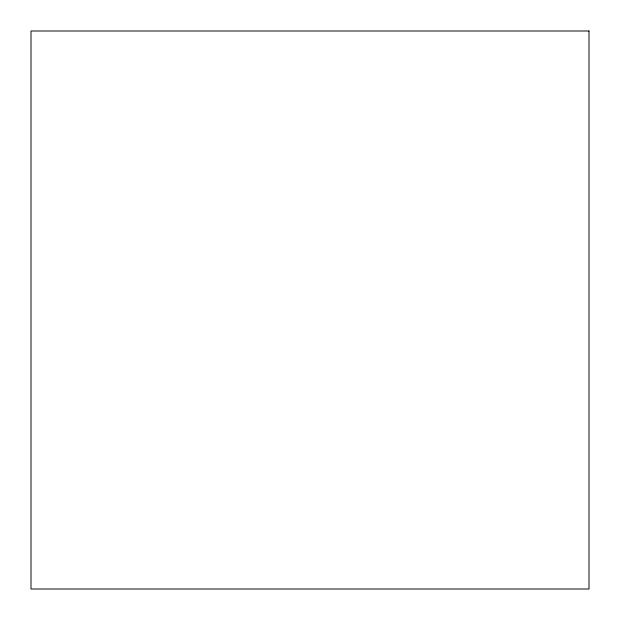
<?xml version="1.0" encoding="UTF-8"?>
<svg xmlns="http://www.w3.org/2000/svg" width="620" height="620" viewBox="0 0 620 620"><rect width="100%" height="100%" fill="white"/><g stroke="black" fill="none" stroke-linecap="round" stroke-linejoin="round"><path stroke-width="0.93" d="M589 31L31 31L31 589L589 589L589 31"/></g></svg>
